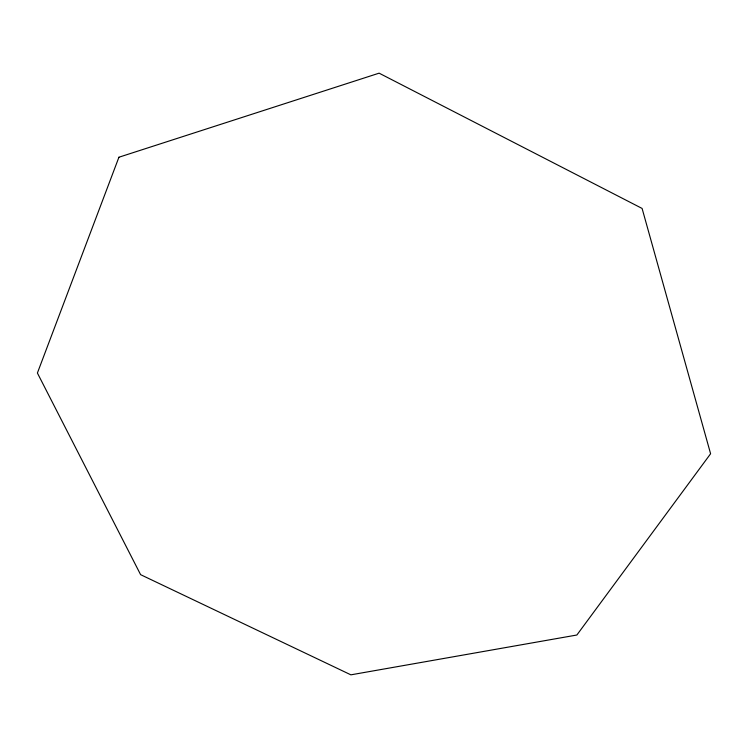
<?xml version="1.0" encoding="UTF-8"?>
<svg xmlns="http://www.w3.org/2000/svg" width="748" height="748" viewBox="0 0 748 748"><rect width="100%" height="100%" fill="white"/><g stroke="black" fill="none" stroke-linecap="round" stroke-linejoin="round"><path stroke-width="1.12" d="M118.923 157.23L37.4 373.028L140.605 574.66L350.887 674.836L576.867 635.015L710.6 453.756L642.093 208.44L379.114 73.164L118.923 157.23"/></g></svg>
